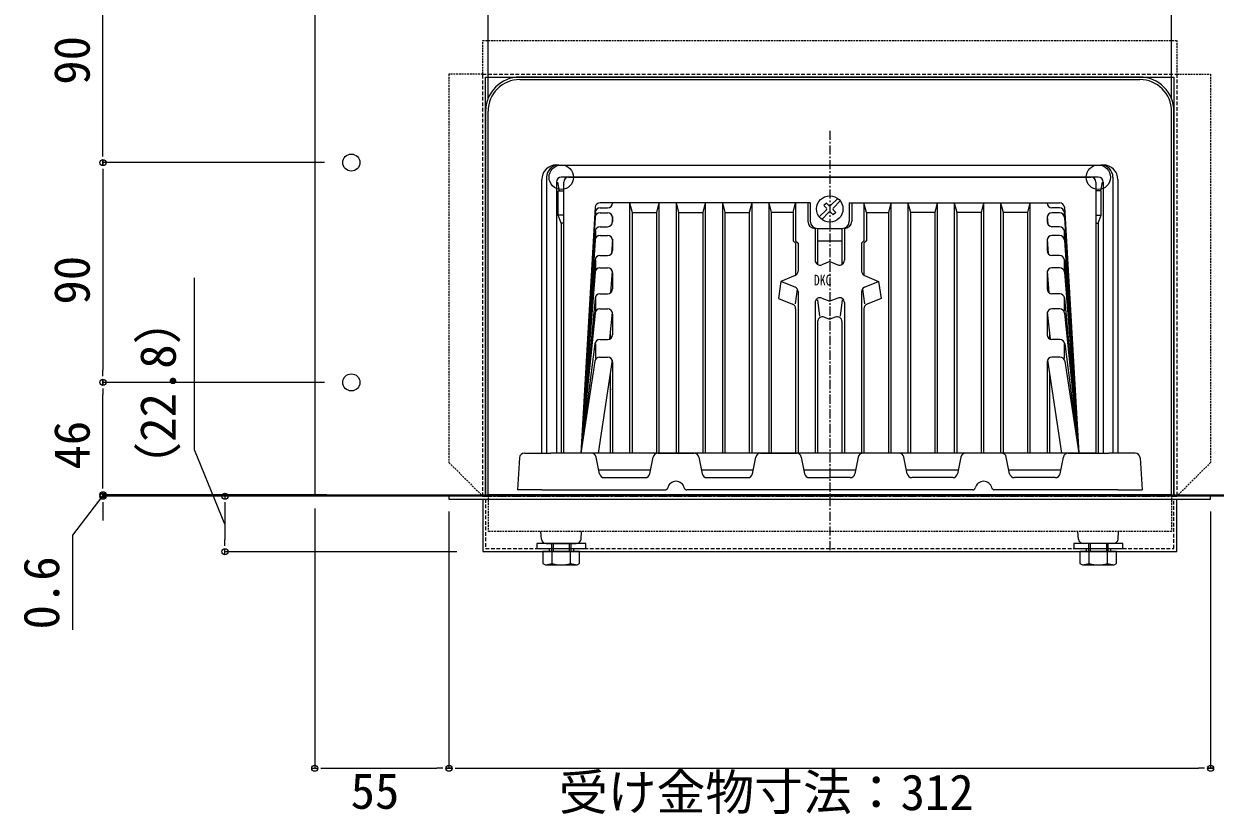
# Model space of a CAD drawing. Units: millimetres, scale not verified. Extents: x -1380 to 1380, y -955 to 955.
# Drawn here: x -7 to 481, y -632.7 to -309.1 of the extents above; entities that cross this region are included whole.
import ezdxf
from ezdxf.enums import TextEntityAlignment as Align

# ---------------------------------------------------------------- set-up
doc = ezdxf.new("R2010")
doc.units = ezdxf.units.MM
doc.header["$LTSCALE"] = 3
for name, pattern in [('USER1', [2, 1.25, -0.25, 0.25, -0.25]), ('USER2', [0.375, 0.25, -0.125]), ('USER3', [0.75, 0.5, -0.25])]:
    doc.linetypes.add(name, pattern=pattern)
for name, color, linetype, lineweight in [('0-0_0', 7, 'Continuous', 15), ('0-2_L-2', 7, 'Continuous', 18), ('0-3_L-1', 7, 'Continuous', 18), ('0-4_L-5', 2, 'USER1', 18), ('0-5_L-3', 7, 'Continuous', 18), ('0-9_SUNPO', 7, 'Continuous', 18)]:
    doc.layers.add(name, color=color, linetype=linetype, lineweight=lineweight)
doc.styles.add('ＭＳ ゴシック', font='')
doc.styles.get('ＭＳ ゴシック').set_extended_font_data('MS Gothic')

msp = doc.modelspace()

# ---------------------------------------------------------------- linework, layer by layer
at = {"layer": '0-0_0'}
for p, q in [((25.366, -363.426), (25.366, -360.926)), ((25.366, -367.176), (25.366, -364.676)), ((25.366, -364.676), (25.366, -367.176)), ((25.366, -368.426), (25.366, -370.926)), ((25.366, -453.426), (25.366, -450.926)), ((25.366, -454.676), (25.366, -457.176)), ((25.366, -457.176), (25.366, -454.676)), ((25.366, -458.426), (25.366, -460.926)), ((25.366, -499.426), (25.366, -496.926)), ((25.366, -499.426), (25.366, -496.926)), ((25.366, -503.176), (25.366, -500.676)), ((25.366, -503.176), (25.366, -500.676)), ((25.366, -501.276), (25.366, -503.776)), ((75.366, -501.276), (75.366, -503.776)), ((25.366, -505.026), (25.366, -507.526)), ((75.366, -505.026), (75.366, -507.526)), ((75.366, -522.795), (75.366, -520.295)), ((75.366, -526.545), (75.366, -524.045)), ((110.906, -613.909), (113.406, -613.909)), ((114.656, -613.909), (117.156, -613.909)), ((164.656, -613.909), (162.156, -613.909)), ((165.906, -613.909), (168.406, -613.909)), ((168.406, -613.909), (165.906, -613.909)), ((169.656, -613.909), (172.156, -613.909)), ((476.656, -613.909), (474.156, -613.909)), ((480.406, -613.909), (477.906, -613.909)), ((477.906, -613.909), (480.406, -613.909))]:
    msp.add_line(p, q, dxfattribs=at)
for centre in [(25.366, -365.926), (25.366, -365.926), (25.366, -455.926), (25.366, -455.926), (25.366, -501.926), (25.366, -501.926), (25.366, -502.526), (75.366, -502.526), (75.366, -525.295), (112.156, -613.909), (167.156, -613.909), (167.156, -613.909), (479.156, -613.909), (479.156, -613.909)]:
    msp.add_circle(centre, 1.25, dxfattribs=at)
at = {"layer": '0-2_L-2'}
for p, q in [((196.156, -331.926), (450.156, -331.926)), ((183.156, -501.926), (183.156, -344.926)), ((463.156, -501.926), (463.156, -344.926)), ((463.156, -501.926), (183.156, -501.926)), ((205.031, -520.059), (204.822, -516.926)), ((221.28, -520.059), (221.489, -516.926)), ((425.031, -520.059), (424.822, -516.926)), ((441.28, -520.059), (441.489, -516.926)), ((207.027, -521.926), (219.285, -521.926)), ((439.285, -521.926), (427.027, -521.926)), ((208.156, -523.969), (208.156, -525.169)), ((218.156, -523.969), (218.156, -525.169)), ((428.156, -523.969), (428.156, -525.169)), ((438.156, -523.969), (438.156, -525.169))]:
    msp.add_line(p, q, dxfattribs=at)
at = {"layer": '0-2_L-2', "linetype": 'USER2'}
msp.add_line((183.156, -501.926), (183.156, -516.926), dxfattribs=at)
for points in [[(180.956, -329.726), (180.956, -315.926), (465.356, -315.926), (465.356, -329.726)], [(180.956, -329.726), (167.156, -329.726), (167.156, -488.726), (180.956, -502.526)], [(465.356, -329.726), (479.156, -329.726), (479.156, -488.726), (465.356, -502.526)], [(463.156, -501.926), (463.156, -516.926), (183.156, -516.926)]]:
    msp.add_lwpolyline(points, dxfattribs=at)
at = {"layer": '0-2_L-2', "linetype": 'USER3'}
for points in [[(180.956, -502.526), (180.956, -329.726), (465.356, -329.726), (465.356, -502.526)], [(182.156, -503.726), (182.156, -523.926), (464.156, -523.926), (464.156, -503.726)]]:
    msp.add_lwpolyline(points, dxfattribs=at)
at = {"layer": '0-2_L-2'}
for points in [[(182.156, -502.526), (182.156, -330.926), (464.156, -330.926), (464.156, -502.526)], [(180.956, -503.726), (180.956, -525.169), (465.356, -525.169), (465.356, -503.726)]]:
    msp.add_lwpolyline(points, dxfattribs=at)
msp.add_lwpolyline([(167.156, -503.726), (479.156, -503.726), (479.156, -502.526), (167.156, -502.526)], close=True, dxfattribs=at)
for centre, radius, start, end in [((196.156, -344.926), 13, 90, 180), ((450.156, -344.926), 13, 0, 90), ((207.027, -519.926), 2, 183.81407, 270), ((219.285, -519.926), 2, 270, 356.18593), ((427.027, -519.926), 2, 183.81407, 270), ((439.285, -519.926), 2, 270, 356.18593)]:
    msp.add_arc(centre, radius, start, end, dxfattribs=at)
at = {"layer": '0-3_L-1'}
for p, q in [((112.156, -265.926), (112.156, -501.926)), ((450.156, -330.926), (196.156, -330.926)), ((182.156, -344.926), (182.156, -501.926)), ((464.156, -501.926), (464.156, -344.926)), ((211.156, -366.926), (435.156, -366.926)), ((205.156, -484.926), (205.156, -372.926)), ((207.156, -371.926), (207.156, -484.926)), ((211.156, -373.926), (211.156, -484.926)), ((211.548, -373.887), (212.263, -377.462)), ((433.156, -371.926), (213.156, -371.926)), ((214.156, -484.926), (214.156, -373.926)), ((216.156, -371.926), (430.156, -371.926)), ((293.156, -371.926), (353.156, -371.926)), ((432.156, -373.926), (432.156, -484.926)), ((434.764, -373.887), (434.049, -377.462)), ((435.156, -373.926), (435.156, -484.926)), ((439.156, -371.926), (439.156, -484.926)), ((441.156, -372.926), (441.156, -484.926)), ((326.431, -380.633), (323.509, -383.554)), ((227.046, -384.241), (221.156, -484.926)), ((229.04, -384.503), (232.156, -384.503)), ((315.156, -382.358), (229.042, -382.358)), ((234.156, -382.503), (234.156, -382.358)), ((241.156, -382.358), (241.156, -484.926)), ((253.156, -382.358), (252.156, -386.439)), ((253.156, -382.358), (253.156, -484.926)), ((260.156, -382.358), (260.156, -484.926)), ((260.156, -382.358), (261.156, -386.439)), ((272.156, -382.358), (271.156, -386.439)), ((272.156, -382.358), (272.156, -484.926)), ((279.156, -382.358), (280.156, -386.439)), ((279.156, -382.358), (279.156, -484.926)), ((291.156, -382.358), (290.156, -386.439)), ((291.156, -382.358), (291.156, -484.926)), ((298.156, -382.358), (298.156, -484.926)), ((298.156, -382.358), (299.156, -386.439)), ((308.156, -386.439), (309.156, -382.358)), ((309.156, -382.358), (309.156, -397.926)), ((314.156, -382.358), (314.156, -389.926)), ((315.156, -382.358), (315.156, -389.926)), ((321.784, -385.28), (318.862, -388.201)), ((321.742, -382.494), (320.723, -383.512)), ((320.723, -383.512), (321.784, -384.573)), ((321.742, -382.494), (322.802, -383.554)), ((327.449, -381.651), (324.528, -384.573)), ((331.156, -382.358), (331.156, -389.926)), ((331.156, -382.358), (417.269, -382.358)), ((332.156, -382.358), (332.156, -389.926)), ((338.156, -386.439), (337.156, -382.358)), ((348.156, -382.358), (347.156, -386.439)), ((348.156, -382.358), (348.156, -484.926)), ((355.156, -382.358), (355.156, -484.926)), ((355.156, -382.358), (356.156, -386.439)), ((367.156, -382.358), (366.156, -386.439)), ((367.156, -382.358), (367.156, -484.926)), ((374.156, -382.358), (374.156, -484.926)), ((374.156, -382.358), (375.156, -386.439)), ((386.156, -382.358), (385.156, -386.439)), ((386.156, -382.358), (386.156, -484.926)), ((393.156, -382.358), (393.156, -484.926)), ((393.156, -382.358), (394.156, -386.439)), ((405.156, -382.358), (404.156, -386.439)), ((405.156, -382.358), (405.156, -484.926)), ((412.156, -382.503), (412.156, -382.358)), ((417.272, -384.503), (414.156, -384.503)), ((419.266, -384.241), (425.156, -484.926)), ((214.156, -387.462), (211.939, -387.462)), ((227.043, -386.384), (221.156, -484.926)), ((227.041, -388.386), (221.156, -484.926)), ((227.156, -386.202), (227.156, -387.484)), ((229.038, -386.507), (232.156, -386.507)), ((234.08, -387.962), (233.883, -391.188)), ((234.156, -388.507), (234.156, -390.18)), ((242.156, -386.439), (252.156, -386.439)), ((252.156, -386.439), (252.156, -484.926)), ((261.156, -386.439), (261.156, -484.926)), ((261.156, -386.439), (271.156, -386.439)), ((271.156, -386.439), (271.156, -484.926)), ((280.156, -386.439), (280.156, -484.926)), ((280.156, -386.439), (290.156, -386.439)), ((290.156, -386.439), (290.156, -484.926)), ((299.156, -386.439), (299.156, -484.926)), ((308.156, -386.439), (299.156, -386.439)), ((308.156, -386.439), (308.156, -397.926)), ((322.802, -386.298), (319.881, -389.22)), ((323.509, -386.298), (324.57, -387.359)), ((338.156, -386.439), (338.156, -397.926)), ((338.156, -386.439), (347.156, -386.439)), ((347.156, -386.439), (347.156, -484.926)), ((356.156, -386.439), (356.156, -484.926)), ((366.156, -386.439), (356.156, -386.439)), ((366.156, -386.439), (366.156, -484.926)), ((375.156, -386.439), (375.156, -484.926)), ((385.156, -386.439), (375.156, -386.439)), ((385.156, -386.439), (385.156, -484.926)), ((394.156, -386.439), (394.156, -484.926)), ((404.156, -386.439), (394.156, -386.439)), ((404.156, -386.439), (404.156, -484.926)), ((412.156, -388.507), (412.156, -390.18)), ((412.231, -387.962), (412.428, -391.188)), ((417.274, -386.507), (414.156, -386.507)), ((419.156, -386.202), (419.156, -387.484)), ((419.268, -386.384), (425.156, -484.926)), ((419.27, -388.386), (425.156, -484.926)), ((432.156, -387.462), (434.372, -387.462)), ((213.156, -390.794), (213.156, -484.926)), ((214.156, -390.794), (213.156, -390.794)), ((227.035, -394.051), (221.156, -484.926)), ((227.156, -393.963), (227.156, -396.828)), ((229.031, -392.18), (232.156, -392.18)), ((317.156, -392.926), (317.156, -405.906)), ((318.156, -392.926), (328.156, -392.926)), ((318.156, -392.926), (318.156, -407.638)), ((328.156, -392.926), (328.156, -407.638)), ((329.156, -392.926), (329.156, -405.906)), ((417.281, -392.18), (414.156, -392.18)), ((419.156, -393.963), (419.156, -396.828)), ((419.277, -394.051), (425.156, -484.926)), ((432.156, -390.794), (433.156, -390.794)), ((433.156, -390.794), (433.156, -484.926)), ((227.03, -397.68), (221.156, -484.926)), ((229.026, -395.814), (232.156, -395.814)), ((234.075, -397.251), (233.668, -403.296)), ((234.156, -397.814), (234.156, -401.987)), ((308.156, -397.926), (309.156, -398.926)), ((309.156, -397.926), (310.156, -398.926)), ((309.156, -398.926), (309.156, -412.111)), ((310.156, -398.926), (310.156, -410.379)), ((318.156, -397.926), (328.156, -397.926)), ((336.156, -398.926), (336.156, -410.379)), ((338.156, -397.926), (337.156, -398.926)), ((337.156, -398.926), (337.156, -412.111)), ((412.156, -397.814), (412.156, -401.987)), ((412.237, -397.251), (412.644, -403.296)), ((417.286, -395.814), (414.156, -395.814)), ((419.281, -397.68), (425.156, -484.926)), ((229.013, -403.987), (232.156, -403.987)), ((417.299, -403.987), (414.156, -403.987)), ((227.018, -405.839), (221.156, -484.926)), ((227.156, -405.877), (227.156, -409.958)), ((229.004, -409.022), (232.156, -409.022)), ((323.156, -406.439), (319.909, -407.759)), ((323.156, -406.439), (326.402, -407.759)), ((417.308, -409.022), (414.156, -409.022)), ((419.156, -405.877), (419.156, -409.958)), ((419.293, -405.839), (425.156, -484.926)), ((227.01, -410.864), (221.156, -484.926)), ((234.066, -410.43), (233.371, -419.221)), ((234.156, -411.022), (234.156, -417.633)), ((308.909, -412.231), (303.156, -414.571)), ((308.909, -416.91), (303.156, -414.571)), ((337.402, -412.231), (343.156, -414.571)), ((337.402, -416.91), (343.156, -414.571)), ((343.156, -414.571), (344.156, -421.571)), ((343.156, -414.571), (344.156, -421.571)), ((412.156, -411.022), (412.156, -417.633)), ((412.245, -410.43), (412.94, -419.221)), ((419.301, -410.864), (425.156, -484.926)), ((228.98, -419.633), (232.156, -419.633)), ((309.792, -417.808), (308.938, -423.788)), ((310.156, -418.763), (310.156, -484.926)), ((336.156, -418.763), (336.156, -484.926)), ((336.52, -417.808), (337.374, -423.788)), ((417.331, -419.633), (414.156, -419.633)), ((226.989, -421.45), (221.156, -484.926)), ((227.156, -421.022), (227.156, -426.609)), ((317.156, -423.235), (317.156, -484.926)), ((318.113, -422.156), (318.97, -428.847)), ((319.909, -421.382), (323.156, -422.702)), ((326.402, -421.382), (323.156, -422.702)), ((328.198, -422.156), (327.342, -428.847)), ((329.156, -423.235), (329.156, -484.926)), ((344.156, -421.571), (338.402, -423.91)), ((419.156, -421.022), (419.156, -426.609)), ((419.323, -421.45), (425.156, -484.926)), ((226.973, -427.643), (221.156, -484.926)), ((228.963, -425.845), (232.156, -425.845)), ((234.053, -427.212), (232.93, -438.272)), ((234.156, -427.845), (234.156, -436.428)), ((309.156, -425.763), (309.156, -484.926)), ((320.909, -429.195), (323.156, -430.109)), ((325.402, -429.195), (323.156, -430.109)), ((337.156, -425.763), (337.156, -484.926)), ((412.156, -427.845), (412.156, -436.428)), ((412.259, -427.212), (413.382, -438.272)), ((417.349, -425.845), (414.156, -425.845)), ((419.338, -427.643), (425.156, -484.926)), ((318.156, -431.048), (318.156, -484.926)), ((328.156, -431.048), (328.156, -484.926)), ((228.914, -438.428), (232.156, -438.428)), ((233.156, -436.047), (233.156, -438.16)), ((413.156, -436.047), (413.156, -438.16)), ((417.397, -438.428), (414.156, -438.428)), ((226.931, -440.172), (221.156, -484.926)), ((227.156, -440.167), (227.156, -446.197)), ((419.156, -440.167), (419.156, -446.197)), ((419.381, -440.172), (425.156, -484.926)), ((226.897, -447.249), (221.156, -484.926)), ((234.036, -446.868), (228.237, -484.926)), ((228.874, -445.55), (232.156, -445.55)), ((234.156, -447.55), (234.156, -484.926)), ((412.156, -447.55), (412.156, -484.926)), ((412.276, -446.868), (418.075, -484.926)), ((417.437, -445.55), (414.156, -445.55)), ((419.415, -447.249), (425.156, -484.926)), ((233.156, -452.643), (233.156, -484.926)), ((413.156, -452.643), (413.156, -484.926)), ((196.031, -486.793), (195.156, -499.926)), ((198.027, -484.926), (208.907, -484.926)), ((225.516, -484.926), (208.907, -484.926)), ((432.156, -484.926), (214.156, -484.926)), ((228.834, -493.318), (227.477, -486.534)), ((249.477, -493.318), (250.834, -486.534)), ((252.795, -484.926), (267.516, -484.926)), ((269.477, -486.534), (270.834, -493.318)), ((291.477, -493.318), (292.834, -486.534)), ((294.795, -484.926), (309.516, -484.926)), ((311.477, -486.534), (312.834, -493.318)), ((334.834, -486.534), (333.477, -493.318)), ((351.516, -484.926), (336.795, -484.926)), ((354.834, -493.318), (353.477, -486.534)), ((376.834, -486.534), (375.477, -493.318)), ((393.516, -484.926), (378.795, -484.926)), ((396.834, -493.318), (395.477, -486.534)), ((417.477, -493.318), (418.834, -486.534)), ((420.795, -484.926), (437.405, -484.926)), ((448.285, -484.926), (437.405, -484.926)), ((450.28, -486.793), (451.156, -499.926)), ((249.756, -491.926), (228.556, -491.926)), ((291.756, -491.926), (270.556, -491.926)), ((333.756, -491.926), (312.556, -491.926)), ((375.756, -491.926), (354.556, -491.926)), ((417.756, -491.926), (396.556, -491.926)), ((230.795, -494.926), (247.516, -494.926)), ((272.795, -494.926), (289.516, -494.926)), ((314.795, -494.926), (323.156, -494.926)), ((331.516, -494.926), (323.156, -494.926)), ((373.516, -494.926), (356.795, -494.926)), ((415.516, -494.926), (398.795, -494.926)), ((205.156, -499.926), (195.156, -499.926)), ((205.156, -499.926), (255.768, -499.926)), ((381.768, -499.926), (264.543, -499.926)), ((441.156, -499.926), (390.543, -499.926)), ((441.156, -499.926), (451.156, -499.926)), ((428.156, -523.926), (428.156, -525.169)), ((438.156, -523.926), (438.156, -525.169))]:
    msp.add_line(p, q, dxfattribs=at)
for points in [[(213.156, -390.794), (211.939, -387.462), (211.939, -377.462), (214.156, -377.462)], [(433.156, -390.794), (434.372, -387.462), (434.372, -377.462), (432.156, -377.462)], [(241.156, -382.358), (242.156, -386.439), (242.156, -484.926)], [(324.528, -385.28), (325.588, -386.34), (324.57, -387.359)], [(337.156, -382.358), (337.156, -397.926), (336.156, -398.926)], [(303.156, -414.571), (302.156, -421.571), (307.909, -423.91)]]:
    msp.add_lwpolyline(points, dxfattribs=at)
msp.add_lwpolyline([(534.156, -502.526), (112.156, -502.526), (112.156, -501.926), (534.156, -501.926)], close=True, dxfattribs=at)
for centre, radius in [((127.156, -365.926), 3.5), ((213.156, -371.926), 5), ((433.156, -371.926), 5), ((323.156, -384.926), 5.4), ((127.156, -455.926), 3.5)]:
    msp.add_circle(centre, radius, dxfattribs=at)
for centre, radius, start, end in [((196.156, -344.926), 14, 90, 180), ((450.156, -344.926), 14, 0, 90), ((211.156, -372.926), 6, 90, 180), ((212.156, -371.926), 5, 90, 180), ((434.156, -371.926), 5, 0, 90), ((435.156, -372.926), 6, 360, 90), ((213.156, -373.926), 2, 90, 180), ((216.156, -373.926), 2, 90, 180), ((430.156, -373.926), 2, 0, 90), ((433.156, -373.926), 2, 0, 90), ((229.04, -386.503), 2, 90, 176.5808), ((229.042, -384.358), 2, 90, 176.65215), ((232.156, -382.503), 2, 270, 0), ((321.43, -384.926), 0.5, 315, 45), ((323.156, -383.201), 0.5, 225, 315), ((324.881, -384.926), 0.5, 135, 225), ((414.156, -382.503), 2, 180, 270), ((417.269, -384.358), 2, 3.34785, 90), ((417.272, -386.503), 2, 3.4192, 90), ((229.038, -388.507), 2, 90, 176.51133), ((232.156, -388.507), 2, 0, 90), ((232.156, -390.18), 2, 270, 0), ((317.156, -389.926), 3, 180, 270), ((318.156, -389.926), 3, 180, 270), ((323.156, -386.651), 0.5, 45, 135), ((328.156, -389.926), 3, 270, 0), ((329.156, -389.926), 3, 270, 0), ((414.156, -388.507), 2, 90, 180), ((414.156, -390.18), 2, 180, 270), ((417.274, -388.507), 2, 3.48867, 90), ((229.031, -394.18), 2, 90, 176.29854), ((417.281, -394.18), 2, 3.70146, 90), ((229.026, -397.814), 2, 90, 176.14802), ((232.156, -397.814), 2, 0, 90), ((414.156, -397.814), 2, 90, 180), ((417.286, -397.814), 2, 3.85198, 90), ((229.013, -405.987), 2, 90, 175.76044), ((232.156, -401.987), 2, 270, 0), ((414.156, -401.987), 2, 180, 270), ((417.299, -405.987), 2, 4.23956, 90), ((229.004, -411.022), 2, 90, 175.48033), ((232.156, -411.022), 2, 0, 90), ((319.156, -405.906), 2, 180, 292.12599), ((327.156, -405.906), 2, 247.87401, 0), ((414.156, -411.022), 2, 90, 180), ((417.308, -411.022), 2, 4.51967, 90), ((308.156, -410.379), 2, 292.12599, 0), ((338.156, -410.379), 2, 180, 247.87401), ((228.98, -421.633), 2, 90, 174.74964), ((232.156, -417.633), 2, 270, 0), ((308.156, -418.763), 2, 0, 67.87401), ((338.156, -418.763), 2, 112.12599, 180), ((414.156, -417.633), 2, 180, 270), ((417.331, -421.633), 2, 5.25036, 90), ((307.156, -425.763), 2, 0, 67.87401), ((319.156, -423.235), 2, 67.87401, 180), ((327.156, -423.235), 2, 0, 112.12599), ((339.156, -425.763), 2, 112.12599, 180), ((228.963, -427.845), 2, 90, 174.20116), ((232.156, -427.845), 2, 0, 90), ((320.156, -431.048), 2, 67.87401, 180), ((326.156, -431.048), 2, 0, 112.12599), ((414.156, -427.845), 2, 90, 180), ((417.349, -427.845), 2, 5.79884, 90), ((228.914, -440.428), 2, 90, 172.64734), ((232.156, -436.428), 2, 270, 0), ((414.156, -436.428), 2, 180, 270), ((417.397, -440.428), 2, 7.35266, 90), ((228.874, -447.55), 2, 90, 171.33604), ((232.156, -447.55), 2, 0, 90), ((414.156, -447.55), 2, 90, 180), ((417.437, -447.55), 2, 8.66396, 90), ((232.156, -458.511), 2, 348.02029, 0), ((198.027, -486.926), 2, 90, 176.18593), ((225.516, -486.926), 2, 11.30993, 90), ((252.795, -486.926), 2, 90, 168.69007), ((267.516, -486.926), 2, 11.30993, 90), ((294.795, -486.926), 2, 90, 168.69007), ((309.516, -486.926), 2, 11.30993, 90), ((336.795, -486.926), 2, 90, 168.69007), ((351.516, -486.926), 2, 11.30993, 90), ((378.795, -486.926), 2, 90, 168.69007), ((393.516, -486.926), 2, 11.30993, 90), ((420.795, -486.926), 2, 90, 168.69007), ((448.285, -486.926), 2, 3.81407, 90), ((230.795, -492.926), 2, 191.30993, 270), ((247.516, -492.926), 2, 270, 348.69007), ((260.156, -499.926), 3.5, 12.83959, 167.16041), ((272.795, -492.926), 2, 191.30993, 270), ((289.516, -492.926), 2, 270, 348.69007), ((314.795, -492.926), 2, 191.30993, 270), ((331.516, -492.926), 2, 270, 348.69007), ((356.795, -492.926), 2, 191.30993, 270), ((373.516, -492.926), 2, 270, 348.69007), ((386.156, -499.926), 3.5, 12.83959, 167.16041), ((398.795, -492.926), 2, 191.30993, 270), ((415.516, -492.926), 2, 270, 348.69007), ((255.768, -498.926), 1, 270, 347.16041), ((264.543, -498.926), 1, 192.83959, 270), ((381.768, -498.926), 1, 270, 347.16041), ((390.543, -498.926), 1, 192.83959, 270)]:
    msp.add_arc(centre, radius, start, end, dxfattribs=at)
at = {"layer": '0-4_L-5'}
for p, q in [((323.156, -352.926), (323.156, -497.926)), ((323.156, -352.926), (323.156, -525.169)), ((180.956, -502.526), (465.356, -502.526))]:
    msp.add_line(p, q, dxfattribs=at)
at = {"layer": '0-5_L-3'}
for p, q in [((209.156, -521.926), (209.156, -525.169)), ((217.156, -525.169), (217.156, -521.926)), ((429.156, -521.926), (429.156, -525.169)), ((437.156, -525.169), (437.156, -521.926)), ((209.403, -530.092), (209.403, -525.169)), ((216.909, -530.092), (216.909, -525.169)), ((429.403, -530.092), (429.403, -525.169)), ((436.909, -530.092), (436.909, -525.169)), ((206.656, -530.669), (209.403, -530.092)), ((216.909, -530.092), (219.656, -530.669)), ((426.656, -530.669), (429.403, -530.092)), ((436.909, -530.092), (439.656, -530.669))]:
    msp.add_line(p, q, dxfattribs=at)
at = {"layer": '0-5_L-3', "color": 6}
for p, q in [((209.856, -521.926), (209.856, -525.169)), ((216.456, -521.926), (216.456, -525.169)), ((429.856, -521.926), (429.856, -525.169)), ((436.456, -521.926), (436.456, -525.169))]:
    msp.add_line(p, q, dxfattribs=at)
at = {"layer": '0-5_L-3'}
for points in [[(203.156, -523.926), (223.156, -523.926), (223.156, -521.926), (203.156, -521.926)], [(423.156, -523.926), (443.156, -523.926), (443.156, -521.926), (423.156, -521.926)], [(205.656, -525.169), (205.656, -530.092), (206.656, -530.669), (219.656, -530.669), (220.656, -530.092), (220.656, -525.169)], [(425.656, -525.169), (425.656, -530.092), (426.656, -530.669), (439.656, -530.669), (440.656, -530.092), (440.656, -525.169)]]:
    msp.add_lwpolyline(points, close=True, dxfattribs=at)
for centre in [(213.156, -518.184), (433.156, -518.184)]:
    msp.add_arc(centre, 12.485, 252.50768, 287.49232, dxfattribs=at)
at = {"layer": '0-9_SUNPO'}
for p, q in [((183.156, -339.926), (183.156, -97.083)), ((463.156, -339.926), (463.156, -97.083)), ((25.366, -360.926), (25.366, -280.926)), ((116.156, -365.926), (25.366, -365.926)), ((116.156, -365.926), (25.366, -365.926)), ((25.366, -370.926), (25.366, -450.926)), ((116.156, -455.926), (25.366, -455.926)), ((116.156, -455.926), (25.366, -455.926)), ((25.366, -496.926), (25.366, -460.926)), ((25.366, -496.926), (25.366, -491.926)), ((117.156, -501.926), (25.366, -501.926)), ((25.366, -502.526), (25.366, -501.926)), ((25.366, -502.526), (25.366, -501.926)), ((117.156, -501.926), (25.366, -501.926)), ((117.156, -502.526), (25.366, -502.526)), ((167.156, -502.526), (75.366, -502.526)), ((25.366, -507.526), (25.366, -512.526)), ((75.366, -507.526), (75.366, -520.295)), ((112.156, -507.526), (112.156, -613.909)), ((167.156, -508.726), (167.156, -613.909)), ((167.156, -508.726), (167.156, -613.909)), ((479.156, -508.726), (479.156, -613.909)), ((479.156, -508.726), (479.156, -613.909)), ((170.366, -525.295), (75.366, -525.295)), ((117.156, -613.909), (162.156, -613.909)), ((172.156, -613.909), (474.156, -613.909))]:
    msp.add_line(p, q, dxfattribs=at)
for points in [[(75.366, -513.91), (62.866, -483.591), (62.866, -413.063)], [(25.366, -502.226), (12.866, -518.519), (12.866, -557.27)]]:
    msp.add_lwpolyline(points, dxfattribs=at)

# ---------------------------------------------------------------- texts
at = {"layer": '0-3_L-1', "style": 'ＭＳ ゴシック', "width": 0.8}
msp.add_text('DKC', height=4.399, dxfattribs=at).set_placement((316.641, -417.571), align=Align.BOTTOM_LEFT)
at = {"layer": '0-9_SUNPO', "style": 'ＭＳ ゴシック'}
for s, p in [('90', (24.366, -334.073)), ('90', (24.366, -424.073)), ('（22.8）', (59.632, -500.256)), ('46', (24.366, -491.616)), ('0.6', (11.866, -557.082))]:
    msp.add_text(s, height=14.66, rotation=90, dxfattribs=at).set_placement(p, align=Align.BOTTOM_LEFT)
for s, p in [('受け金物寸法：312', (212.191, -635.468)), ('55', (126.864, -634.909))]:
    msp.add_text(s, height=14.66, dxfattribs=at).set_placement(p, align=Align.BOTTOM_LEFT)

doc.saveas('drawing.dxf')
